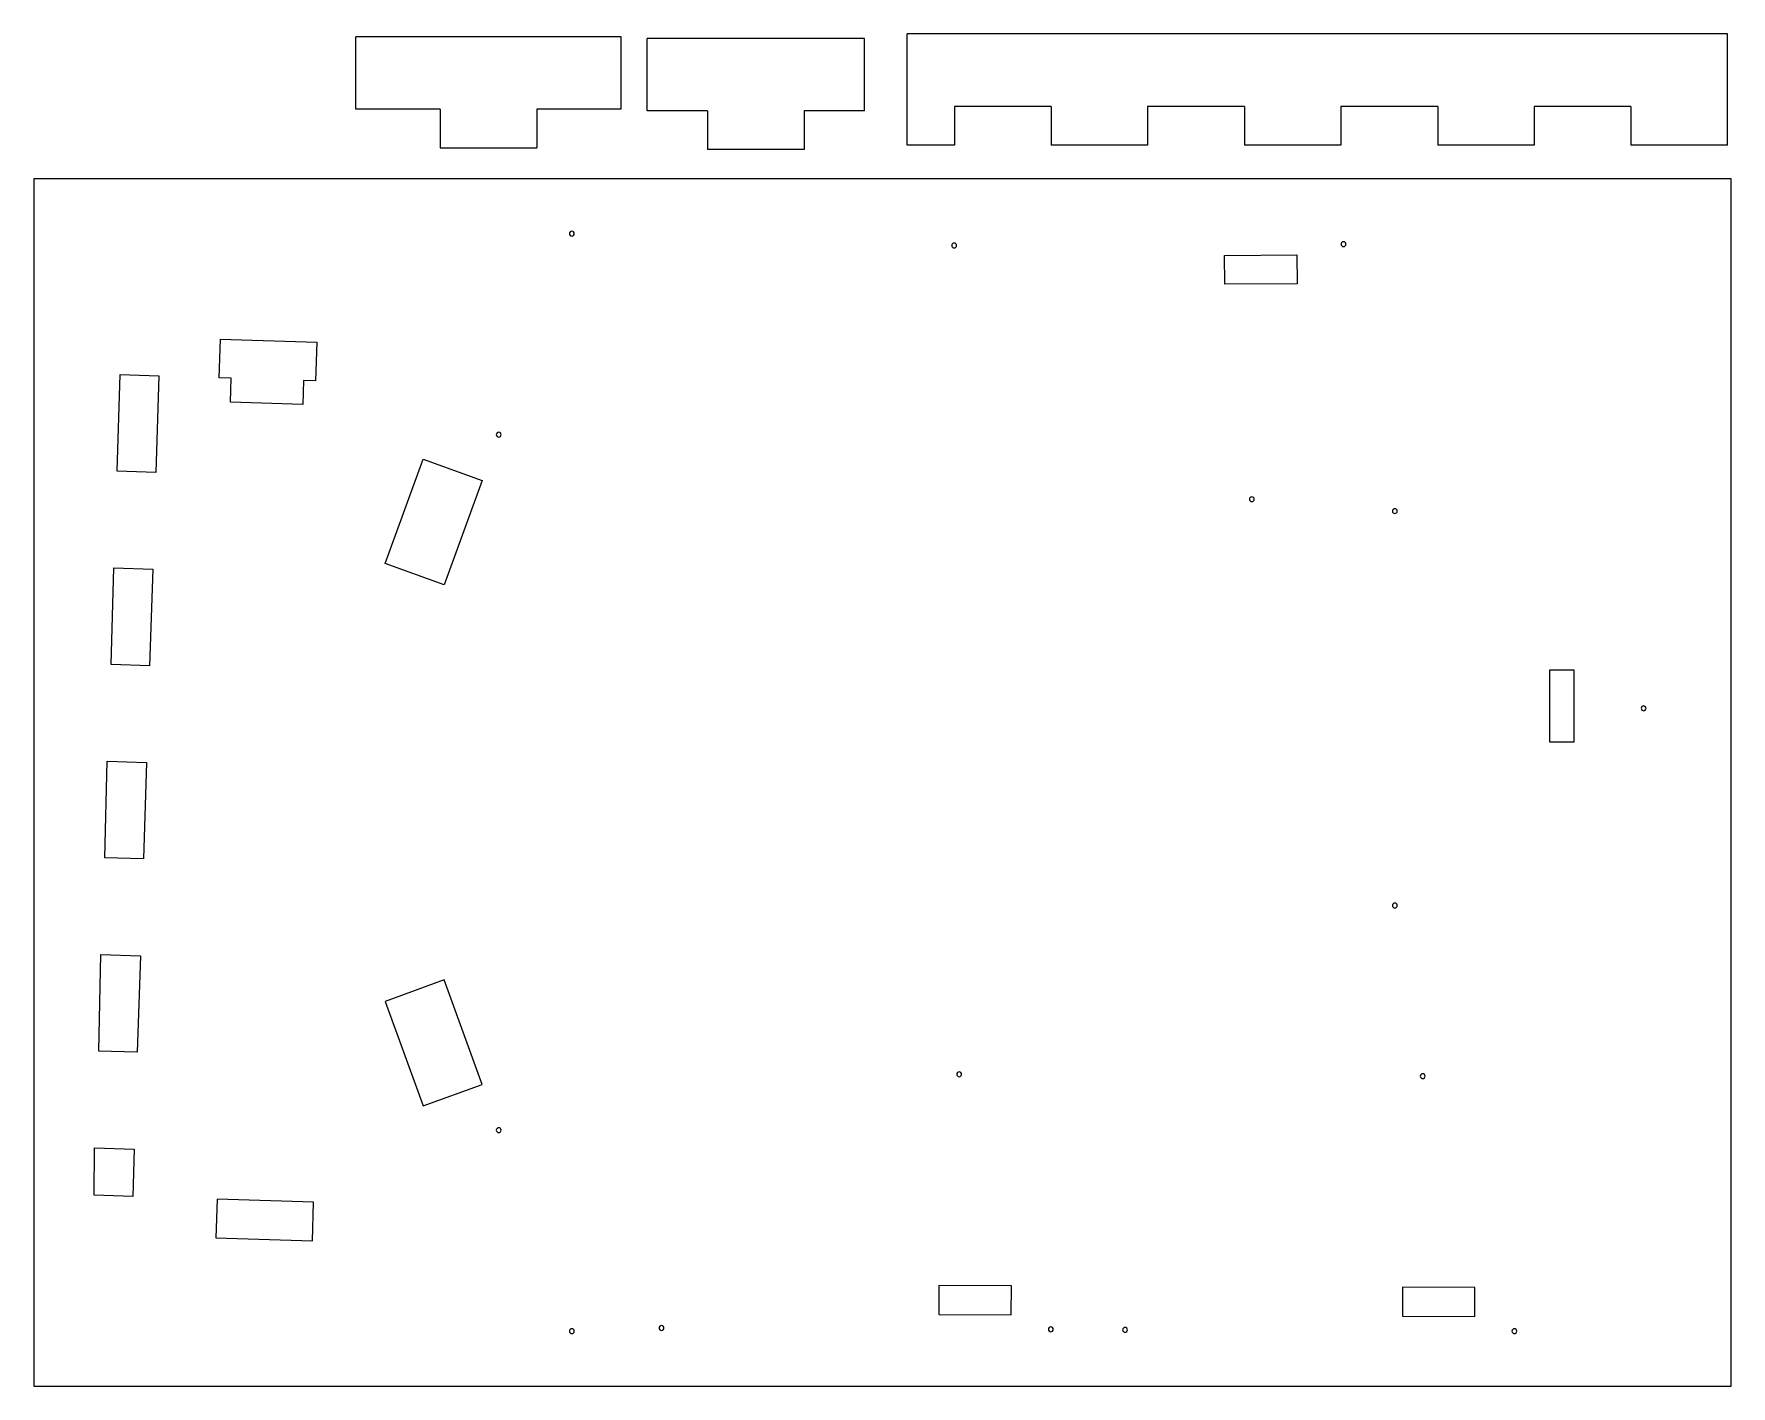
# Model space of a CAD drawing. Header units: millimetres. Extents: x -167 to 185, y -125 to 155.
import ezdxf

# ---------------------------------------------------------------- set-up
doc = ezdxf.new("R2010")
doc.units = ezdxf.units.MM
for name, color, linetype in [('Shape2DView008', 7, 'CONTINUOUS'), ('Shape2DView009', 7, 'CONTINUOUS'), ('Shape2DView010', 7, 'CONTINUOUS'), ('Shape2DView011', 7, 'CONTINUOUS')]:
    doc.layers.add(name, color=color, linetype=linetype)

msp = doc.modelspace()

# ---------------------------------------------------------------- linework, layer by layer
at = {"layer": 'Shape2DView008'}
for p, q in [((184.256, 155), (14.2564, 155)), ((14.2564, 132), (14.2564, 155)), ((184.256, 132), (184.256, 155)), ((24.064, 140), (24.064, 132)), ((44.1121, 140), (24.064, 140)), ((44.1121, 140), (44.1121, 132)), ((64.1121, 140), (64.1121, 132)), ((84.1602, 140), (64.1121, 140)), ((84.1602, 140), (84.1602, 132)), ((104.16, 140), (104.16, 132)), ((124.208, 140), (104.16, 140)), ((124.208, 140), (124.208, 132)), ((144.208, 140), (144.208, 132)), ((164.256, 140), (144.208, 140)), ((164.256, 140), (164.256, 132)), ((24.064, 132), (14.2564, 132)), ((64.1121, 132), (44.1121, 132)), ((104.16, 132), (84.1602, 132)), ((144.208, 132), (124.208, 132)), ((184.256, 132), (164.256, 132))]:
    msp.add_line(p, q, dxfattribs=at)
at = {"layer": 'Shape2DView009'}
for p, q in [((-39.5812, 139.092), (-39.5803, 154.092)), ((5.41968, 154.089), (-39.5803, 154.092)), ((5.41876, 139.089), (5.41968, 154.089)), ((-27.0812, 139.091), (-39.5812, 139.092)), ((-27.0812, 139.091), (-27.0817, 131.091)), ((-7.08124, 139.09), (-7.08173, 131.09)), ((5.41876, 139.089), (-7.08124, 139.09)), ((-7.08173, 131.09), (-27.0817, 131.091))]:
    msp.add_line(p, q, dxfattribs=at)
at = {"layer": 'Shape2DView010'}
for p, q in [((-99.9495, 139.42), (-99.9486, 154.42)), ((-44.9486, 154.417), (-99.9486, 154.42)), ((-44.9495, 139.417), (-44.9486, 154.417)), ((-82.4495, 139.419), (-99.9495, 139.42)), ((-82.4495, 139.419), (-82.45, 131.419)), ((-62.4495, 139.418), (-62.45, 131.418)), ((-44.9495, 139.417), (-62.4495, 139.418)), ((-82.45, 131.419), (-62.45, 131.418))]:
    msp.add_line(p, q, dxfattribs=at)
at = {"layer": 'Shape2DView011'}
for p, q in [((-166.647, 125), (-166.647, -125)), ((184.999, 125), (-166.647, 125)), ((184.999, -125), (184.999, 125)), ((80.0473, 109.154), (95.0471, 109.23)), ((80.0777, 103.154), (80.0473, 109.154)), ((95.0471, 109.23), (95.0775, 103.23)), ((95.0775, 103.23), (80.0777, 103.154)), ((-128.269, 83.7948), (-128.014, 91.7907)), ((-128.014, 91.7907), (-108.024, 91.1524)), ((-108.024, 91.1524), (-108.279, 83.1564)), ((-149.397, 64.4593), (-148.759, 84.4491)), ((-148.759, 84.4491), (-140.763, 84.1937)), ((-140.763, 84.1937), (-141.401, 64.2039)), ((-125.77, 83.715), (-128.269, 83.7948)), ((-125.93, 78.7175), (-125.77, 83.715)), ((-110.778, 83.2362), (-110.937, 78.2388)), ((-108.279, 83.1564), (-110.778, 83.2362)), ((-110.937, 78.2388), (-125.93, 78.7175)), ((-93.8765, 45.3593), (-86.0101, 66.9722)), ((-86.0101, 66.9722), (-73.7941, 62.5259)), ((-141.401, 64.2039), (-149.397, 64.4593)), ((-73.7941, 62.5259), (-81.6605, 40.913)), ((-150.675, 24.4316), (-150.1, 44.4234)), ((-150.1, 44.4234), (-142.041, 44.166)), ((-142.041, 44.166), (-142.679, 24.1762)), ((-81.6605, 40.913), (-93.8765, 45.3593)), ((-142.679, 24.1762), (-150.675, 24.4316)), ((147.437, 23.3086), (152.437, 23.3086)), ((147.437, 8.30858), (147.437, 23.3086)), ((152.437, 23.3086), (152.437, 8.30857)), ((152.437, 8.30857), (147.437, 8.30858)), ((-151.953, -15.5962), (-151.441, 4.39768)), ((-151.441, 4.39768), (-143.319, 4.13832)), ((-143.319, 4.13832), (-143.957, -15.8515)), ((-143.957, -15.8515), (-151.953, -15.5962)), ((-153.232, -55.6239), (-152.782, -35.628)), ((-152.782, -35.628), (-144.597, -35.8894)), ((-144.597, -35.8894), (-145.236, -55.8792)), ((-81.6605, -40.913), (-93.8765, -45.3593)), ((-73.7941, -62.5259), (-81.6605, -40.913)), ((-93.8765, -45.3593), (-86.0101, -66.9722)), ((-145.236, -55.8792), (-153.232, -55.6239)), ((-86.0101, -66.9722), (-73.7941, -62.5259)), ((-154.184, -85.4643), (-154.124, -75.6537)), ((-154.124, -75.6537), (-145.876, -75.9171)), ((-145.876, -75.9171), (-146.189, -85.7196)), ((-146.189, -85.7196), (-154.184, -85.4643)), ((-128.697, -86.2782), (-128.953, -94.2741)), ((-108.708, -86.9165), (-128.697, -86.2782)), ((-108.963, -94.9125), (-108.708, -86.9165)), ((-128.953, -94.2741), (-108.963, -94.9125)), ((20.8786, -104.152), (20.8486, -110.152)), ((35.8784, -104.227), (20.8786, -104.152)), ((35.8484, -110.227), (35.8784, -104.227)), ((116.923, -104.537), (116.893, -110.537)), ((131.923, -104.612), (116.923, -104.537)), ((131.893, -110.612), (131.923, -104.612)), ((20.8486, -110.152), (35.8484, -110.227)), ((116.893, -110.537), (131.893, -110.612)), ((-166.647, -125), (184.999, -125))]:
    msp.add_line(p, q, dxfattribs=at)
for centre in [(-55.1886, 113.644), (24.015, 111.188), (104.688, 111.468), (-70.3406, 72.0142), (85.6921, 58.649), (115.339, 56.1898), (166.883, 15.3534), (115.339, -25.4831), (25.064, -60.4375), (121.108, -60.8222), (-70.3406, -72.0142), (-36.6131, -112.977), (-55.1886, -113.644), (44.0598, -113.257), (59.4313, -113.362), (140.104, -113.641)]:
    msp.add_ellipse(centre, major_axis=(0, 0.5), ratio=1, start_param=0, end_param=6.28318, dxfattribs=at)

doc.saveas('drawing.dxf')
